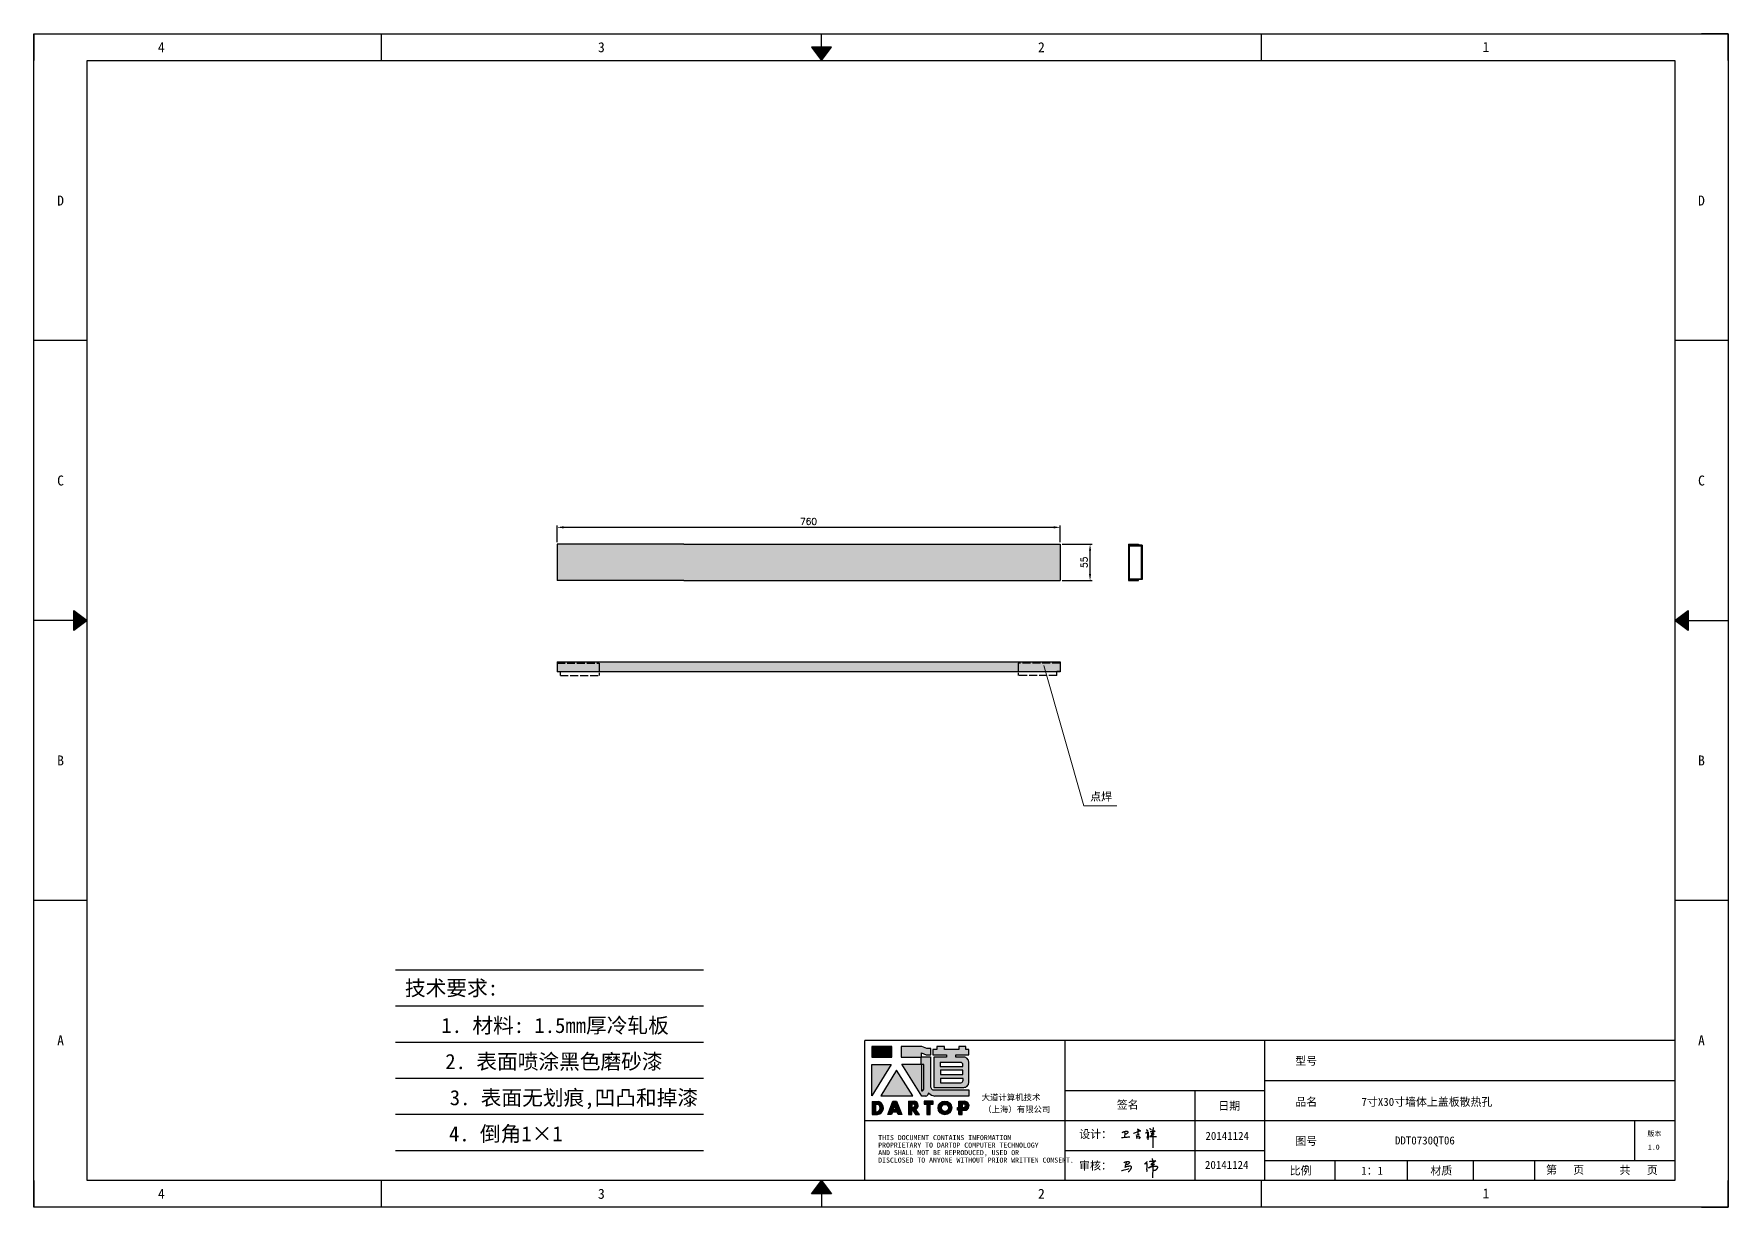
# Model space of a CAD drawing. Header units: millimetres. Extents: x 25928 to 50356, y -44172 to 20163.
# Drawn here: x 27544 to 30104, y -36035 to -34263 of the extents above; entities that cross this region are included whole.
import ezdxf
from ezdxf.enums import TextEntityAlignment as Align

# ---------------------------------------------------------------- set-up
doc = ezdxf.new("R2010")
doc.units = ezdxf.units.MM
doc.linetypes.add('ACAD_ISO02W100', pattern=[15, 12, -3])
doc.linetypes.add('DOT', pattern=[0.25, 0, -0.25])
for name, color, linetype in [('4', 7, 'Continuous'), ('green', 3, 'ACAD_ISO02W100'), ('magenta', 6, 'Continuous'), ('print', 30, 'Continuous')]:
    doc.layers.add(name, color=color, linetype=linetype)
doc.layers.add('dim', color=2, linetype='Continuous', lineweight=9)
doc.styles.add('Dartop', font='')
doc.styles.add('HZ', font='')
doc.styles.add('hzHT', font='simhei.ttf')
doc.styles.get("Standard").update_dxf_attribs({"font": 'txt', "bigfont": 'gbcbig.shx'})
doc.styles.get('Dartop').set_extended_font_data('FangSong_GB2312')
doc.styles.get('HZ').set_extended_font_data('SimSun')
doc.dimstyles.new('2-small', dxfattribs={"dimtxt": 10, "dimasz": 10, "dimexe": 3, "dimexo": 3, "dimgap": 4, "dimtad": 1, "dimtxsty": 'Standard', "dimcen": 5, "dimadec": 0, "dimazin": 0, "dimtfac": 1, "dimtmove": 0, "dimatfit": 3, "dimfxl": 0, "dimarcsym": 0})
pattern_1 = [(0, (2, 0), (0, 5.49926), [3.175, -6.35]), (120, (2, 0), (-4.76249886, -2.74963), [3.175, -6.35]), (60, (5.175, 0), (-4.76249886, 2.74963), [3.175, -6.35])]

# ---------------------------------------------------------------- blocks, each defined once
blk = doc.blocks.new('*U660')
at = {"color": 254, "linetype": 'Continuous', "extrusion": (0, 0, -1)}
for points in [[(-17, 0.333), (-16.812, 0.25), (-17, 0.5)], [(-17, 0.333), (-17.188, 0.25), (-16.812, 0.25)], [(-17, 0.333), (-17, 0.5), (-17.188, 0.25)]]:
    blk.add_solid(points, dxfattribs=at)
blk = doc.blocks.new('*U659')
at = {"color": 254, "linetype": 'Continuous', "extrusion": (0, 0, -1)}
for points in [[(-33.167, 11), (-33, 11), (-33.25, 11.188)], [(-33.167, 11), (-33.25, 11.188), (-33.25, 10.812)], [(-33.167, 11), (-33.25, 10.812), (-33, 11)]]:
    blk.add_solid(points, dxfattribs=at)
blk = doc.blocks.new('*U661')
at = {"color": 254, "linetype": 'Continuous'}
for points in [[(17, 21.667), (17.188, 21.75), (16.812, 21.75)], [(17, 21.667), (16.812, 21.75), (17, 21.5)], [(17, 21.667), (17, 21.5), (17.188, 21.75)]]:
    blk.add_solid(points, dxfattribs=at)
blk = doc.blocks.new('*U658')
at = {"color": 254, "linetype": 'Continuous', "extrusion": (0, 0, -1)}
for points in [[(-0.833, 11), (-0.75, 10.812), (-0.75, 11.188)], [(-0.833, 11), (-0.75, 11.188), (-1, 11)], [(-0.833, 11), (-1, 11), (-0.75, 10.812)]]:
    blk.add_solid(points, dxfattribs=at)
blk = doc.blocks.new('dadao')
for p, q in [((48, 19.2), (44.9, 10.4)), ((44.9, 10.4), (51.2, 10.4)), ((51.2, 10.4), (48, 19.2))]:
    blk.add_line(p, q)
for points in [[(41.8, 121.6), (41.8, 143.7), (-0.4, 143.7), (-0.4, 121.6), (41.8, 121.6)], [(104.8, 122), (104.8, 130.3), (114.1, 126.3), (124.2, 126.3), (124.2, 139.6), (115.9, 139.6), (105.1, 143.9), (61.5, 143.9)], [(61.7, 144), (61.7, 121.3), (103.9, 121.3)], [(113.4, 38.7), (105.1, 38.7), (63, 106.5), (103.9, 106.5), (103.9, 120.9), (103.9, 121.3)], [(109.7, 53.6), (109.7, 106.2), (104.3, 106.2), (104.3, 50.4), (106.6, 50.4)], [(144.6, 94.4), (144.6, 84.8), (192, 84.8), (192, 94.1), (144.9, 94.1)], [(120.2, 45), (119.5, 45), (119.5, 44.6)], [(0, 28), (0, 0), (11.8, 0)], [(0.1, 28), (14, 28)], [(7.1, 21.8), (7.1, 6.1), (12, 6.1)], [(7.1, 21.8), (11.4, 21.8)], [(76.8, 28.2), (76.8, 0), (84.1, 0), (84.1, 11.1), (91.6, -0.1), (100.3, -0.1), (91.7, 11.1)], [(76.8, 28.2), (90.6, 28.2)], [(84, 22.7), (84, 15.3), (87.2, 15.3)], [(84, 22.7), (87.3, 22.7)], [(183.7, 0), (183.7, 9.6), (180.6, 9.6), (180.6, 14.9), (183.8, 14.9), (183.8, 28.1), (196.1, 28.1), (196.5, 28.1)], [(183.7, 0), (190.9, 0), (190.9, 9.6), (198.8, 9.6)], [(194.9, 22.3), (190.8, 22.3), (190.8, 15), (194.4, 15)]]:
    blk.add_lwpolyline(points)
blk.add_lwpolyline([(137.1, 144.2), (137.1, 137.9), (128.3, 137.9), (128.3, 126.5), (157.3, 126.5), (157.3, 121.5), (130.3, 121.5), (130.3, 57.5), (194.4, 57.5, 0.414214), (204.4, 67.5), (204.4, 111.3, 0.414214), (194.4, 121.3), (177.5, 121.3), (177.5, 126.3), (204.7, 126.3), (204.7, 137.7), (198.2, 137.7), (198.2, 143.9), (183.3, 143.9), (183.3, 138), (153, 138), (153, 144.2), (137.1, 144.2)], format="xyb", close=True)
for points in [[(104.8, 122), (123.4, 122), (123.4, 60, 0.414214), (131.4, 52), (204.8, 52), (204.8, 39.1), (131.7, 39.1)], [(144.3, 110.8), (144.3, 101.8), (192.3, 101.8), (192.3, 105.5, 0.414214), (187.3, 110.5), (144.3, 110.5)], [(144.6, 77), (144.6, 67.5), (187.6, 67.5, 0.414214), (192.6, 72.5), (192.6, 76.4), (144.6, 76.4)]]:
    blk.add_lwpolyline(points, format="xyb")
for points in [[(-0.3, 106.2), (40.4, 106.2), (-0.3, 39.7), (-0.3, 106.2)], [(51.7, 94.1), (18.4, 39.3), (86.2, 39.3)], [(43.8, 28.2), (51.8, 28.2), (62.6, -0.1), (55, -0.1), (53.2, 5), (42.9, 5), (41.1, 0), (33.6, 0)], [(110, 28.1), (110, 21.9), (116, 21.9), (116, -0.1), (123.2, -0.1), (123.2, 22), (129.2, 22), (129.2, 28.1), (110, 28.1)]]:
    blk.add_lwpolyline(points, close=True)
for radius in [14.5, 7.44]:
    blk.add_circle((154.2, 14.2), radius)
for centre, radius, start, end in [((99.2, 60.7), 12.6, 305.6399, 325.969), ((111.6, 46.7), 8.19, 282.9811, 347.6627), ((136, 61.7), 22.9, 226.7358, 259.3209), ((8.5, 13.9), 8.49, 294.2143, 69.7177), ((9.6, 14.2), 14.4, 278.6604, 72.3203), ((86.4, 19), 3.8, 282.527, 76.7196), ((88.6, 19.4), 8.95, 290.6073, 77.2124), ((193.7, 18.7), 3.8, 280.9891, 72.5513), ((195.7, 18.6), 9.51, 288.8959, 85.2442)]:
    blk.add_arc(centre, radius, start, end)
blk = doc.blocks.new('h')
for p, q in [((20768.1, -2360.9), (20773, -2359.1)), ((20769.5, -2366.9), (20769.8, -2370.6)), ((20769.8, -2370.6), (20770.9, -2378)), ((20770.9, -2378), (20771.5, -2370.6)), ((20772.4, -2369.3), (20774.9, -2367.8)), ((20773, -2359.1), (20784.1, -2355.2)), ((20773.3, -2331.8), (20775.3, -2338.7)), ((20789.1, -2340.9), (20773.5, -2331.9)), ((20775.3, -2338.7), (20775.6, -2351.2)), ((20775.6, -2351.2), (20775.5, -2357.3)), ((20782.2, -2369.2), (20780, -2377.1)), ((20780, -2377.1), (20788.3, -2371.3)), ((20780.1, -2366.4), (20780.8, -2366.4)), ((20781.9, -2367.4), (20782.2, -2369.2)), ((20845.7, -2343.5), (20848.4, -2353)), ((20848.9, -2370.3), (20847.9, -2424)), ((20848.4, -2353), (20848.9, -2370.3))]:
    blk.add_line(p, q)
for points in [[(20696.6, -2372.4, 0.002073), (20710.6, -2371.9, 0.016137), (20719.6, -2371.3, 0.008314), (20736.9, -2369.3)], [(20699.1, -2348.2, -0.029745), (20704.6, -2345.4, -0.046842), (20708.4, -2344.2, -0.00919), (20714.3, -2343, -0.018517), (20717.2, -2342.5, -0.037841), (20720.3, -2342.4, -0.039541), (20723.2, -2342.8, -0.149785), (20726, -2344.3, -0.204935), (20726.9, -2346.6, -0.074872), (20726.5, -2348.3, -0.061615), (20725.6, -2350.3, -0.034204), (20723.8, -2352.6, -0.045776), (20722.3, -2354.1, -0.054985), (20720.4, -2355.3, -0.036348), (20717.3, -2356.5, -0.067752), (20715.7, -2356.8, -0.043553), (20713.2, -2356.7)], [(20755, -2351.9, -0.024077), (20759.9, -2350.1, -0.013147), (20768.7, -2346.5, -0.00522), (20775.4, -2344.1, -0.018517), (20777.3, -2343.4, -0.008274), (20786.3, -2341, -0.039541), (20788.3, -2340.8, -0.079216), (20789.4, -2341, -0.204935)], [(20813.5, -2350.1, 0.007348), (20815.9, -2348.7, 0.008421), (20818, -2347.3, 0.009459), (20819.7, -2346.2, -0.016325), (20820.7, -2345.5, -0.173771), (20821.8, -2345.3, -0.085159), (20823.9, -2346, -0.125883), (20826, -2347.9, -0.160659), (20826.6, -2350.1, -0.010447), (20826.5, -2352.3, -0.008247), (20826.2, -2355.1, -0.002698), (20825.3, -2374, 0.001562), (20823.9, -2383.7, 0.016137)], [(20816.8, -2335, -0.053561), (20819.6, -2336.1, -0.075272), (20821.3, -2337.3, -0.005295), (20822.5, -2338.5, -0.009337), (20823.1, -2339.1, -0.026146), (20823.7, -2339.8, -0.016644), (20824.5, -2340.9)], [(20832.1, -2329.2, -0.053561), (20834.9, -2330.3, -0.075272), (20836.7, -2331.5, -0.005295), (20837.8, -2332.6, -0.009337), (20838.5, -2333.3, -0.026146), (20839, -2334, -0.016644), (20839.8, -2335.1)], [(20836, -2343.7, -0.02797), (20842.1, -2342.6, -0.048868), (20845.6, -2342.2, -0.00919), (20851.1, -2341.4, -0.018517), (20853.9, -2341.1, -0.037841), (20856.7, -2341.2, -0.039541), (20859.4, -2341.6, -0.018282), (20840.6, -2354.7, -0.000937)], [(20847.6, -2340.2, 0.021784), (20849.6, -2335.9, 0.028296), (20850.8, -2332.4, 0.008136), (20851.9, -2328.2, 0.028913), (20852.2, -2327, 0.08193), (20852.1, -2325.9, 0.075058), (20851.7, -2324.7, 0.275043)]]:
    blk.add_lwpolyline(points, format="xyb")
for points in [[(20711.3, -2343.5), (20711.3, -2343.5), (20711.5, -2355.8), (20710.7, -2368), (20710.6, -2371.9)], [(20821.5, -2350.6), (20822.4, -2359.2), (20822.2, -2364.9), (20821.7, -2369), (20821.3, -2376.3), (20823.6, -2368.5), (20827.2, -2366.3), (20829.5, -2366.3)], [(20840.6, -2354.7), (20850, -2354.7), (20855, -2354.3), (20845.9, -2361.1), (20840.5, -2364), (20833, -2367.5), (20863.2, -2367.4), (20865.9, -2367.3)]]:
    blk.add_lwpolyline(points)
for centre, radius, start, end in [((20773.7, -2371.2), 2.3, 121.9907, 163.60158), ((20787.5, -2406), 40.3, 100.61827, 108.24823), ((20780.8, -2367.6), 1.15, 9.4675, 90)]:
    blk.add_arc(centre, radius, start, end)
blk = doc.blocks.new('HGSREHSTH')
for p, q in [((48571.4, 37511.5), (48634.9, 37511.5)), ((48571.4, 37511.5), (48571.4, 37498.5)), ((48571.4, 37498.5), (48576.4, 37498.5)), ((48576.4, 37492.5), (48576.4, 37498.5)), ((48634.9, 37511.5), (48634.9, 37492.5)), ((48576.4, 37492.5), (48634.9, 37492.5))]:
    blk.add_line(p, q)
blk = doc.blocks.new('HTRSHSTEGH')
for p, q in [((50128.4, 37936.4), (50128.4, 37884.8)), ((50128.4, 37936.4), (50147.4, 37936.4)), ((50147.4, 37935.4), (50129.4, 37935.4)), ((50129.4, 37885.8), (50129.4, 37935.4)), ((50134.4, 37936.4), (50134.4, 37935.4)), ((50147.4, 37936.4), (50147.4, 37935.4)), ((50128.4, 37884.8), (50147.4, 37884.8)), ((50147.4, 37885.8), (50129.4, 37885.8)), ((50134.4, 37884.8), (50134.4, 37885.8)), ((50147.4, 37884.8), (50147.4, 37885.8))]:
    blk.add_line(p, q)
blk = doc.blocks.new('*D856')
at = {"layer": 'Defpoints', "color": 0}
for p in [(29094.5, -35008.3), (28334.5, -35033.8), (29094.5, -35033.8)]:
    blk.add_point(p, dxfattribs=at)
at = {"layer": 'dim', "color": 0, "lineweight": -2}
for p, q in [((28334.5, -35030.8), (28334.5, -35005.3)), ((28344.5, -35008.3), (29084.5, -35008.3)), ((29094.5, -35030.8), (29094.5, -35005.3))]:
    blk.add_line(p, q, dxfattribs=at)
at = {"layer": 'dim', "color": 0}
for points in [[(28344.5, -35006.6), (28344.5, -35010), (28334.5, -35008.3)], [(29084.5, -35006.6), (29084.5, -35010), (29094.5, -35008.3)]]:
    blk.add_solid(points, dxfattribs=at)
at = {"layer": 'dim', "color": 0, "insert": (28714.5, -34999.3), "char_height": 10, "attachment_point": 5}
blk.add_mtext('760', dxfattribs=at)
blk = doc.blocks.new('*D857')
at = {"layer": 'Defpoints', "color": 0}
for p in [(29094.5, -35033.8), (29139.7, -35033.8), (29094.5, -35088.8)]:
    blk.add_point(p, dxfattribs=at)
at = {"layer": 'dim', "color": 0, "lineweight": -2}
for p, q in [((29097.5, -35033.8), (29142.7, -35033.8)), ((29139.7, -35078.8), (29139.7, -35043.8)), ((29097.5, -35088.8), (29142.7, -35088.8))]:
    blk.add_line(p, q, dxfattribs=at)
at = {"layer": 'dim', "color": 0}
for points in [[(29138, -35043.8), (29141.3, -35043.8), (29139.7, -35033.8)], [(29138, -35078.8), (29141.3, -35078.8), (29139.7, -35088.8)]]:
    blk.add_solid(points, dxfattribs=at)
at = {"layer": 'dim', "color": 0, "insert": (29130.7, -35061.3), "char_height": 10, "attachment_point": 5, "rotation": 90}
blk.add_mtext('55', dxfattribs=at)

msp = doc.modelspace()

# ---------------------------------------------------------------- hatches: boundary and pattern name
for points in [[(28840.227, -35792.971), (28810.092, -35792.971), (28810.092, -35808.715), (28840.227, -35808.715)], [(28839.257, -35819.731), (28810.173, -35819.731), (28810.173, -35867.217)], [(28847.319, -35828.348), (28823.544, -35867.534), (28871.956, -35867.534)], [(28902.695, -35875.551), (28888.937, -35875.551), (28888.937, -35879.916), (28893.23, -35879.916), (28893.23, -35895.645), (28898.369, -35895.645), (28898.369, -35879.906), (28902.695, -35879.906)]]:
    msp.add_hatch(color=0).paths.add_polyline_path(points)
h = msp.add_hatch(color=0)
h.paths.add_polyline_path([(28885.261, -35802.539), (28891.912, -35805.413), (28899.102, -35805.413), (28899.102, -35795.896), (28893.17, -35795.896), (28885.441, -35792.843), (28854.466, -35792.843), (28854.466, -35808.938), (28884.604, -35808.938), (28884.604, -35809.264), (28884.604, -35819.551), (28855.379, -35819.551), (28885.439, -35867.927), (28891.391, -35867.927, 0.27937482), (28895.737, -35863.701), (28895.737, -35863.478), (28896.262, -35863.478, 0.14314537), (28904.456, -35867.649), (28956.69, -35867.649), (28956.69, -35858.474), (28904.234, -35858.474, -0.41421356), (28898.52, -35852.761), (28898.52, -35808.43), (28885.261, -35808.43)])
h.paths.add_polyline_path([(28884.908, -35819.756), (28888.737, -35819.757), (28888.737, -35857.304, -0.08893574), (28886.518, -35859.586), (28884.894, -35859.586)], flags=16)
h = msp.add_hatch(color=0)
h.paths.add_polyline_path([(28956.6, -35797.228), (28951.953, -35797.228), (28951.953, -35792.807), (28941.33, -35792.807), (28941.33, -35797.007), (28919.643, -35797.007), (28919.643, -35792.586), (28908.284, -35792.586), (28908.284, -35797.089), (28902.008, -35797.089), (28902.008, -35805.239), (28922.719, -35805.239), (28922.719, -35808.844), (28903.42, -35808.844), (28903.42, -35854.484), (28949.237, -35854.484, 0.41421356), (28956.379, -35847.342), (28956.379, -35816.087, 0.41421356), (28949.237, -35808.945), (28937.125, -35808.945), (28937.125, -35805.408), (28956.6, -35805.408)])
h.paths.add_polyline_path([(28944.177, -35816.682, -0.41421356), (28947.748, -35820.253), (28947.748, -35822.872), (28913.446, -35822.872), (28913.446, -35816.682)], flags=16)
h.paths.add_polyline_path([(28947.526, -35828.398), (28947.526, -35835.03), (28913.667, -35835.03), (28913.667, -35828.398)], flags=16)
h.paths.add_polyline_path([(28947.969, -35840.999), (28947.969, -35843.839, -0.41421356), (28944.398, -35847.41), (28913.667, -35847.41), (28913.667, -35840.999)], flags=16)
h = msp.add_hatch(color=0)
h.paths.add_polyline_path([(28820.365, -35875.623), (28810.387, -35875.623), (28810.387, -35895.586), (28818.79, -35895.586, 0.79301591)])
h.paths.add_polyline_path([(28818.938, -35891.214), (28815.449, -35891.214), (28815.449, -35879.995), (28818.553, -35879.995, -0.67136089)], flags=16)
h = msp.add_hatch(color=0)
h.paths.add_polyline_path([(28847.394, -35875.459), (28841.7, -35875.459), (28834.377, -35895.607), (28839.771, -35895.607), (28841.04, -35892.036), (28848.347, -35892.036), (28849.644, -35895.65), (28855.081, -35895.65)])
h.paths.add_polyline_path([(28846.951, -35888.187), (28842.424, -35888.187), (28844.646, -35881.856)], flags=16)
h = msp.add_hatch(color=0)
h.paths.add_polyline_path([(28875.072, -35875.473), (28865.259, -35875.473), (28865.259, -35895.618), (28870.445, -35895.618), (28870.445, -35887.632), (28875.775, -35895.69), (28882.041, -35895.69), (28875.907, -35887.682, 0.74405494)])
h.paths.add_polyline_path([(28870.397, -35884.65), (28870.397, -35879.36), (28872.715, -35879.36, -0.79680897), (28872.681, -35884.65)], flags=16)
h = msp.add_hatch(color=0)
h.paths.add_polyline_path([(28910.175, -35885.473, 1), (28930.861, -35885.473, 1)])
h.paths.add_polyline_path([(28925.831, -35885.473, -1), (28915.204, -35885.473, -1)], flags=16)
h = msp.add_hatch(color=0)
h.paths.add_polyline_path([(28950.702, -35875.52), (28950.406, -35875.52), (28941.657, -35875.52), (28941.657, -35884.922), (28939.336, -35884.922), (28939.336, -35888.739), (28941.62, -35888.739), (28941.62, -35895.583), (28946.727, -35895.583), (28946.727, -35888.712), (28952.338, -35888.712, 0.81230381)])
h.paths.add_polyline_path([(28946.651, -35884.896), (28946.651, -35879.637), (28949.557, -35879.637, -0.77821343), (28949.26, -35884.896)], flags=16)
at = {"layer": 'magenta'}
h = msp.add_hatch(dxfattribs=at)
h.set_pattern_fill('HEX', color=256, style=0)
h.set_pattern_definition(pattern_1)
h.paths.add_polyline_path([(28525.949, -35033.759), (28334.549, -35033.759), (28334.549, -35088.759), (28525.949, -35088.759), (29019.949, -35088.759), (29094.549, -35088.759), (29094.549, -35033.759), (28911.349, -35033.759)])
h = msp.add_hatch(dxfattribs=at)
h.set_pattern_fill('HEX', color=256, style=0)
h.set_pattern_definition(pattern_1)
h.paths.add_polyline_path([(29094.549, -35226.413), (29094.549, -35211.413), (28334.549, -35211.413), (28334.549, -35226.413)])

# ---------------------------------------------------------------- linework, layer by layer
at = {"color": 0, "linetype": 'DOT'}
for p, q in [((27544.131, -34262.741), (30063.303, -34262.741)), ((27544.131, -35995.127), (27544.131, -34303.029)), ((30103.591, -34303.029), (30103.591, -35995.127)), ((30063.303, -36035.415), (27544.131, -36035.415))]:
    msp.add_line(p, q, dxfattribs=at)
at = {"color": 0}
for p, q in [((27544.131, -34262.741), (27544.131, -34303.029)), ((28069.044, -34303.029), (28069.044, -34262.741)), ((28733.797, -34282.885), (28733.797, -34262.741)), ((29398.55, -34303.029), (29398.55, -34262.741)), ((30103.591, -34262.741), (30063.303, -34262.741)), ((30103.591, -34303.029), (30103.591, -34262.741)), ((27624.707, -35995.127), (27624.707, -34303.029)), ((27624.707, -34303.029), (30023.015, -34303.029)), ((30023.015, -34303.029), (30023.015, -35995.127)), ((27624.707, -34726.053), (27544.131, -34726.053)), ((30103.591, -34726.053), (30023.015, -34726.053)), ((27604.563, -35149.078), (27544.131, -35149.078)), ((30043.159, -35149.078), (30103.591, -35149.078)), ((27624.707, -35572.102), (27544.131, -35572.102)), ((30103.591, -35572.102), (30023.015, -35572.102)), ((30023.015, -35783.615), (28799.265, -35783.615)), ((28799.265, -35995.127), (28799.265, -35783.615)), ((29101.426, -35783.615), (29101.426, -35995.127)), ((29403.586, -35995.127), (29403.586, -35783.615)), ((29403.586, -35844.047), (30023.015, -35844.047)), ((29101.426, -35859.155), (29403.586, -35859.155)), ((29297.83, -35859.155), (29297.83, -35995.127)), ((28799.265, -35904.479), (29101.426, -35904.479)), ((29066.051, -35904.479), (29368.211, -35904.479)), ((29101.426, -35904.479), (30023.015, -35904.479)), ((29962.583, -35964.911), (29962.583, -35904.479)), ((29101.426, -35949.803), (29403.586, -35949.803)), ((29403.586, -35964.911), (30023.015, -35964.911)), ((29509.894, -35995.127), (29509.894, -35964.911)), ((29619.451, -35995.127), (29619.451, -35964.911)), ((29719.048, -35995.127), (29719.048, -35964.911)), ((29811.503, -35995.127), (29811.503, -35964.911)), ((27544.131, -35995.127), (27544.131, -36035.415)), ((30023.015, -35995.127), (27624.707, -35995.127)), ((28069.044, -36035.415), (28069.044, -35995.127)), ((29398.55, -36035.415), (29398.55, -35995.127)), ((30103.591, -36035.415), (30103.591, -35995.127)), ((28733.797, -36015.271), (28733.797, -36035.415)), ((30063.303, -36035.415), (30103.591, -36035.415))]:
    msp.add_line(p, q, dxfattribs=at)
for p, q in [((28334.549, -35033.759), (28334.549, -35088.759)), ((28525.949, -35033.759), (28334.549, -35033.759)), ((28525.949, -35033.759), (29019.949, -35033.759)), ((28911.349, -35033.759), (29094.549, -35033.759)), ((29094.549, -35033.759), (29094.549, -35088.759)), ((29197.87, -35033.759), (29197.87, -35088.759)), ((29197.87, -35033.759), (29212.87, -35033.759)), ((29212.87, -35035.259), (29199.37, -35035.259)), ((29199.37, -35087.259), (29199.37, -35035.259)), ((29212.87, -35033.759), (29212.87, -35035.259)), ((28525.949, -35088.759), (28334.549, -35088.759)), ((28525.949, -35088.759), (29019.949, -35088.759)), ((28911.349, -35088.759), (29094.549, -35088.759)), ((29197.87, -35088.759), (29212.87, -35088.759)), ((29212.87, -35087.259), (29199.37, -35087.259)), ((29212.87, -35088.759), (29212.87, -35087.259)), ((28334.549, -35211.413), (28334.549, -35226.413)), ((28334.549, -35211.413), (29094.549, -35211.413)), ((29094.549, -35211.413), (29094.549, -35226.413)), ((29094.549, -35226.413), (28334.549, -35226.413)), ((29231.191, -35974.461), (29228.222, -35976.068)), ((29233.327, -35973.319), (29231.191, -35974.461)), ((29231.313, -35970.916), (29235.088, -35970.916)), ((29237.101, -35970.734), (29233.327, -35973.319)), ((29233.463, -35961.957), (29234.33, -35969.198)), ((29234.471, -35974.545), (29234.151, -35991.184)), ((29234.33, -35969.198), (29234.471, -35974.545)), ((29235.088, -35970.916), (29237.101, -35970.734))]:
    msp.add_line(p, q)
for points in [[(28733.797, -34303.029), (28748.905, -34282.885), (28718.689, -34282.885), (28733.797, -34303.029)], [(27624.707, -35149.078), (27604.563, -35164.186), (27604.563, -35133.97), (27624.707, -35149.078)], [(30023.015, -35149.078), (30043.159, -35133.97), (30043.159, -35164.186), (30023.015, -35149.078)], [(28733.797, -35995.127), (28748.905, -36015.271), (28718.689, -36015.271), (28733.797, -35995.127)]]:
    msp.add_lwpolyline(points, close=True, dxfattribs=at)
for points in [[(29190.488, -35968.304, -0.02974503), (29192.216, -35967.439, -0.04684215), (29193.385, -35967.062, -0.00919025), (29195.21, -35966.694, -0.01851715), (29196.125, -35966.561, -0.03784064), (29197.069, -35966.532, -0.03954126), (29197.966, -35966.643, -0.14978519), (29198.843, -35967.121, -0.20493524), (29199.111, -35967.815, -0.07487171), (29199.009, -35968.362, -0.06161465), (29198.711, -35968.968, -0.0342039), (29198.171, -35969.682, -0.04577587), (29197.687, -35970.144, -0.05498501), (29197.102, -35970.511, -0.03634791), (29196.133, -35970.897, -0.06775206), (29195.647, -35970.981, -0.04355337), (29194.884, -35970.941)], [(29228.222, -35976.068, -0.02974503), (29230.916, -35974.717, -0.04684215), (29232.741, -35974.13, -0.00919025), (29235.588, -35973.555, -0.01851715), (29237.015, -35973.348, -0.03784064), (29238.487, -35973.302, -0.03954126), (29239.887, -35973.476, -0.14978519), (29241.254, -35974.223, -0.20493524), (29241.673, -35975.304, -0.07487171), (29241.514, -35976.158, -0.06161465), (29241.049, -35977.104, -0.0342039), (29240.206, -35978.216, -0.04577587), (29239.451, -35978.937, -0.05498501), (29238.539, -35979.511, -0.03634791), (29237.027, -35980.112, -0.06775206), (29236.269, -35980.243, -0.04355337), (29235.079, -35980.181)], [(29229.46, -35966.462, -0.02797026), (29231.901, -35966.012, -0.04886788), (29233.315, -35965.861, -0.00919025), (29235.54, -35965.531, -0.01851715), (29236.652, -35965.429, -0.03784064), (29237.793, -35965.453, -0.03954126), (29238.868, -35965.644, -0.01828189), (29231.313, -35970.916, -0.0009369)]]:
    msp.add_lwpolyline(points, format="xyb")
msp.add_lwpolyline([(29194.296, -35966.87), (29194.296, -35966.87), (29193.719, -35970.41), (29192.768, -35973.738), (29192.146, -35975.781)])
for centre, radius, start, end in [((29186.069, -35973.925), 6.385, 281.076982, 291.212632), ((29045.668, -35404.022), 593.276, 283.91895, 284.971512), ((29201.904, -35992.669), 19.504, 113.202449, 120.017497), ((29197.326, -35981.99), 7.885, 102.47486, 113.202449), ((29208.752, -36033.635), 60.779, 100.36867, 102.47486), ((29196.056, -35976.915), 5.03, 283.816254, 294.030509), ((29200.509, -35988.583), 14.979, 96.125337, 100.36867), ((29197.13, -35979.403), 2.32, 294.836428, 309.901134), ((29166.2, -35950.867), 44.385, 316.919563, 320.58866), ((29199.711, -35981.146), 7.499, 87.457037, 96.125337), ((29199.738, -35980.517), 6.87, 78.399567, 87.457037), ((29191.351, -35972.428), 11.285, 324.094808, 331.378357), ((29200.709, -35975.79), 2.045, 44.324655, 78.399567), ((29200.109, -35976.857), 1.508, 319.573073, 337.48549), ((29195.957, -35973.538), 6.777, 324.910666, 333.348429), ((29199.253, -35974.769), 3.301, 326.76781, 340.871018), ((29201.36, -35975.154), 1.134, 357.998393, 44.324655), ((29200.252, -35975.116), 2.243, 340.871018, 357.998393), ((29207.333, -35944.338), 29.831, 299.265464, 300.9495), ((29274.914, -36194.387), 230.333, 102.46592, 103.2053), ((29117.95, -35859.047), 152.514, 313.366132, 315.296084), ((29706.916, -36051.982), 486.8, 171.410173, 171.768083), ((29225.217, -35970.459), 0.975, 52.375745, 91.291159), ((28367.425, -35942.791), 858.927, 357.565664, 358.057278), ((29224.882, -35970.307), 1.118, 357.196828, 33.705179), ((29199.727, -35968.66), 26.332, 352.912546, 354.802684), ((29209.605, -35969.559), 16.413, 354.802684, 357.196828), ((29464.111, -35981.99), 7.885, 102.47486, 113.202449), ((29467.294, -35988.583), 14.979, 96.125337, 100.36867), ((29463.915, -35979.403), 2.32, 294.836428, 309.901134), ((29466.496, -35981.146), 7.499, 87.457037, 96.125337), ((29466.524, -35980.517), 6.87, 78.399567, 87.457037), ((29467.494, -35975.79), 2.045, 44.324655, 78.399567), ((29466.895, -35976.857), 1.508, 319.573073, 337.48549)]:
    msp.add_arc(centre, radius, start, end)
at = {"layer": 'Defpoints'}
for p, q in [((28090.595, -35676.78), (28555.633, -35676.78)), ((28090.595, -35731.38), (28555.633, -35731.38)), ((28090.595, -35731.38), (28555.633, -35731.38)), ((28090.595, -35785.98), (28555.633, -35785.98)), ((28090.595, -35840.58), (28555.633, -35840.58)), ((28090.595, -35895.18), (28555.633, -35895.18)), ((28090.595, -35949.78), (28555.633, -35949.78))]:
    msp.add_line(p, q, dxfattribs=at)
at = {"layer": 'dim'}
for p, q in [((29069.958, -35217.308, 65.061), (29130.371, -35429.255)), ((29130.371, -35429.255), (29180.004, -35429.255))]:
    msp.add_line(p, q, dxfattribs=at)
at = {"layer": 'print'}
msp.add_lwpolyline([(27544.131, -34262.741), (30103.591, -34262.741), (30103.591, -36035.415), (27544.131, -36035.415)], close=True, dxfattribs=at)

# ---------------------------------------------------------------- block references
at = {"color": 0, "linetype": 'Continuous', "xscale": 80.57610619627711, "yscale": 80.57610619627711, "zscale": 80.57610619627711}
for name, p in [('*U661', (27364.003, -36035.415)), ('*U658', (27544.131, -36035.415)), ('*U659', (27364.003, -36035.415)), ('*U660', (27364.003, -36035.415))]:
    msp.add_blockref(name, p, dxfattribs=at)
at = {"xscale": -1}
msp.add_blockref('HTRSHSTEGH', (79346.731, -72971.898), dxfattribs=at)
at = {"color": 0}
for name, p, xscale, yscale, zscale in [('dadao', (28810.387, -35895.586), 0.7141973048657924, 0.7141973048657924, 0.7141973048657924), ('h', (22773.606, -35194.88), 0.3098964079397265, 0.3098964079397265, 0.3098964079397265)]:
    msp.add_blockref(name, p, dxfattribs=dict(at, xscale=xscale, yscale=yscale, zscale=zscale))
at = {"layer": 'green'}
msp.add_blockref('HGSREHSTH', (-20236.884, -72724.867), dxfattribs=at)
at = {"layer": 'green', "xscale": -1}
msp.add_blockref('HGSREHSTH', (77665.983, -72724.867), dxfattribs=at)

# ---------------------------------------------------------------- texts
at = {"color": 0}
for s, height, style, p in [('4', 15.108, 'Dartop', (27736.668, -34282.885)), ('3', 15.108, 'Dartop', (28401.421, -34282.885)), ('2', 15.108, 'Dartop', (29066.174, -34282.885)), ('1', 15.108, 'Dartop', (29737.813, -34282.405)), ('D', 15.108, 'Dartop', (27584.419, -34514.541)), ('D', 15.108, 'Dartop', (30063.303, -34514.541)), ('C', 15.108, 'Dartop', (27584.419, -34937.566)), ('C', 15.108, 'Dartop', (30063.303, -34937.566)), ('B', 15.108, 'Dartop', (27584.419, -35360.59)), ('B', 15.108, 'Dartop', (30063.303, -35360.59)), ('点焊', 12.0864, 'hzHT', (29156.362, -35415.184)), ('A', 15.108, 'Dartop', (27584.419, -35783.615)), ('A', 15.108, 'Dartop', (30063.303, -35783.615)), ('型号', 12.0864, 'hzHT', (29466.293, -35814.358)), ('签名', 12.0864, 'hzHT', (29196.588, -35880.833)), ('日期', 12.0864, 'hzHT', (29349.951, -35882.32)), ('品名', 12.0864, 'hzHT', (29466.293, -35876.405)), ('7寸X30寸墙体上盖板散热孔', 12.08642, 'hzHT', (29648.594, -35876.376)), ('20141124', 12.0864, 'hzHT', (29346.849, -35927.759)), ('图号', 12.0864, 'hzHT', (29466.293, -35935.482)), ('DDT0730QT06', 12.08642, 'hzHT', (29645.526, -35934.693)), ('版本', 7.554, 'hzHT', (29992.217, -35924.533)), ('1.0', 7.554, 'Dartop', (29991.308, -35944.721)), ('20141124', 12.0864, 'hzHT', (29346.129, -35971.615)), ('比例', 12.0864, 'hzHT', (29457.866, -35980.334)), ('1：1', 12.0864, 'hzHT', (29565.746, -35980.334)), ('材质', 12.0864, 'hzHT', (29670.365, -35980.334)), ('第   页', 12.0864, 'hzHT', (29857.333, -35979.08)), ('共   页', 12.0864, 'hzHT', (29968.357, -35979.52)), ('4', 15.108, 'Dartop', (27736.668, -36015.271)), ('3', 15.108, 'Dartop', (28401.421, -36015.271)), ('2', 15.108, 'Dartop', (29066.174, -36015.271)), ('1', 15.108, 'Dartop', (29737.813, -36014.792))]:
    msp.add_text(s, height=height, dxfattribs=dict(at, style=style)).set_placement(p, align=Align.MIDDLE_CENTER)
at = {"style": 'HZ'}
for s, p in [('技术要求:', (28175.049, -35704.336)), ('1. 材料: 1.5mm厚冷轧板', (28331.527, -35760.822)), ('    2. 表面喷涂黑色磨砂漆     ', (28337.592, -35815.422)), ('3. 表面无划痕,凹凸和掉漆', (28359.977, -35870.022)), ('4. 倒角1×1         ', (28327.232, -35924.622))]:
    msp.add_text(s, height=22.932, dxfattribs=at).set_placement(p, align=Align.MIDDLE_CENTER)
at = {"color": 0, "style": 'hzHT'}
for s, height, p in [('THIS DOCUMENT CONTAINS INFORMATION', 7.55401, (28819.66, -35934.165)), ('设计：', 12.0864, (29123.371, -35931.189)), ('AND SHALL NOT BE REPRODUCED, USED OR', 7.55401, (28819.66, -35956.827)), ('PROPRIETARY TO DARTOP COMPUTER TECHNOLOGY', 7.55401, (28819.66, -35945.496)), ('DISCLOSED TO ANYONE WITHOUT PRIOR WRITTEN CONSENT.', 7.55401, (28819.66, -35968.158)), ('审核：', 12.0864, (29123.191, -35978.784))]:
    msp.add_text(s, height=height, dxfattribs=at).set_placement(p)
at = {"layer": '4', "color": 0, "style": 'hzHT'}
for s, p in [('大道计算机技术', (28975.897, -35874.166)), ('（上海）有限公司', (28978.178, -35892.233))]:
    msp.add_text(s, height=9.0648, dxfattribs=at).set_placement(p)

# ---------------------------------------------------------------- dimensions: what is measured, and where the dimension line sits
at = {"layer": 'dim'}
dim = msp.add_linear_dim(base=(29094.549, -35008.308), p1=(28334.549, -35033.759), p2=(29094.549, -35033.759), dimstyle='2-small', override={"dimpost": '\\X'}, dxfattribs=at)
dim.commit()
dim.dimension.update_dxf_attribs({"geometry": '*D856', "text_midpoint": (28714.549, -34999.308)})
dim = msp.add_linear_dim(base=(29139.654, -35033.759), p1=(29094.549, -35088.759), p2=(29094.549, -35033.759), angle=90, dimstyle='2-small', override={"dimpost": '\\X'}, dxfattribs=at)
dim.commit()
dim.dimension.update_dxf_attribs({"geometry": '*D857', "text_midpoint": (29130.654, -35061.259)})

doc.saveas('drawing.dxf')
